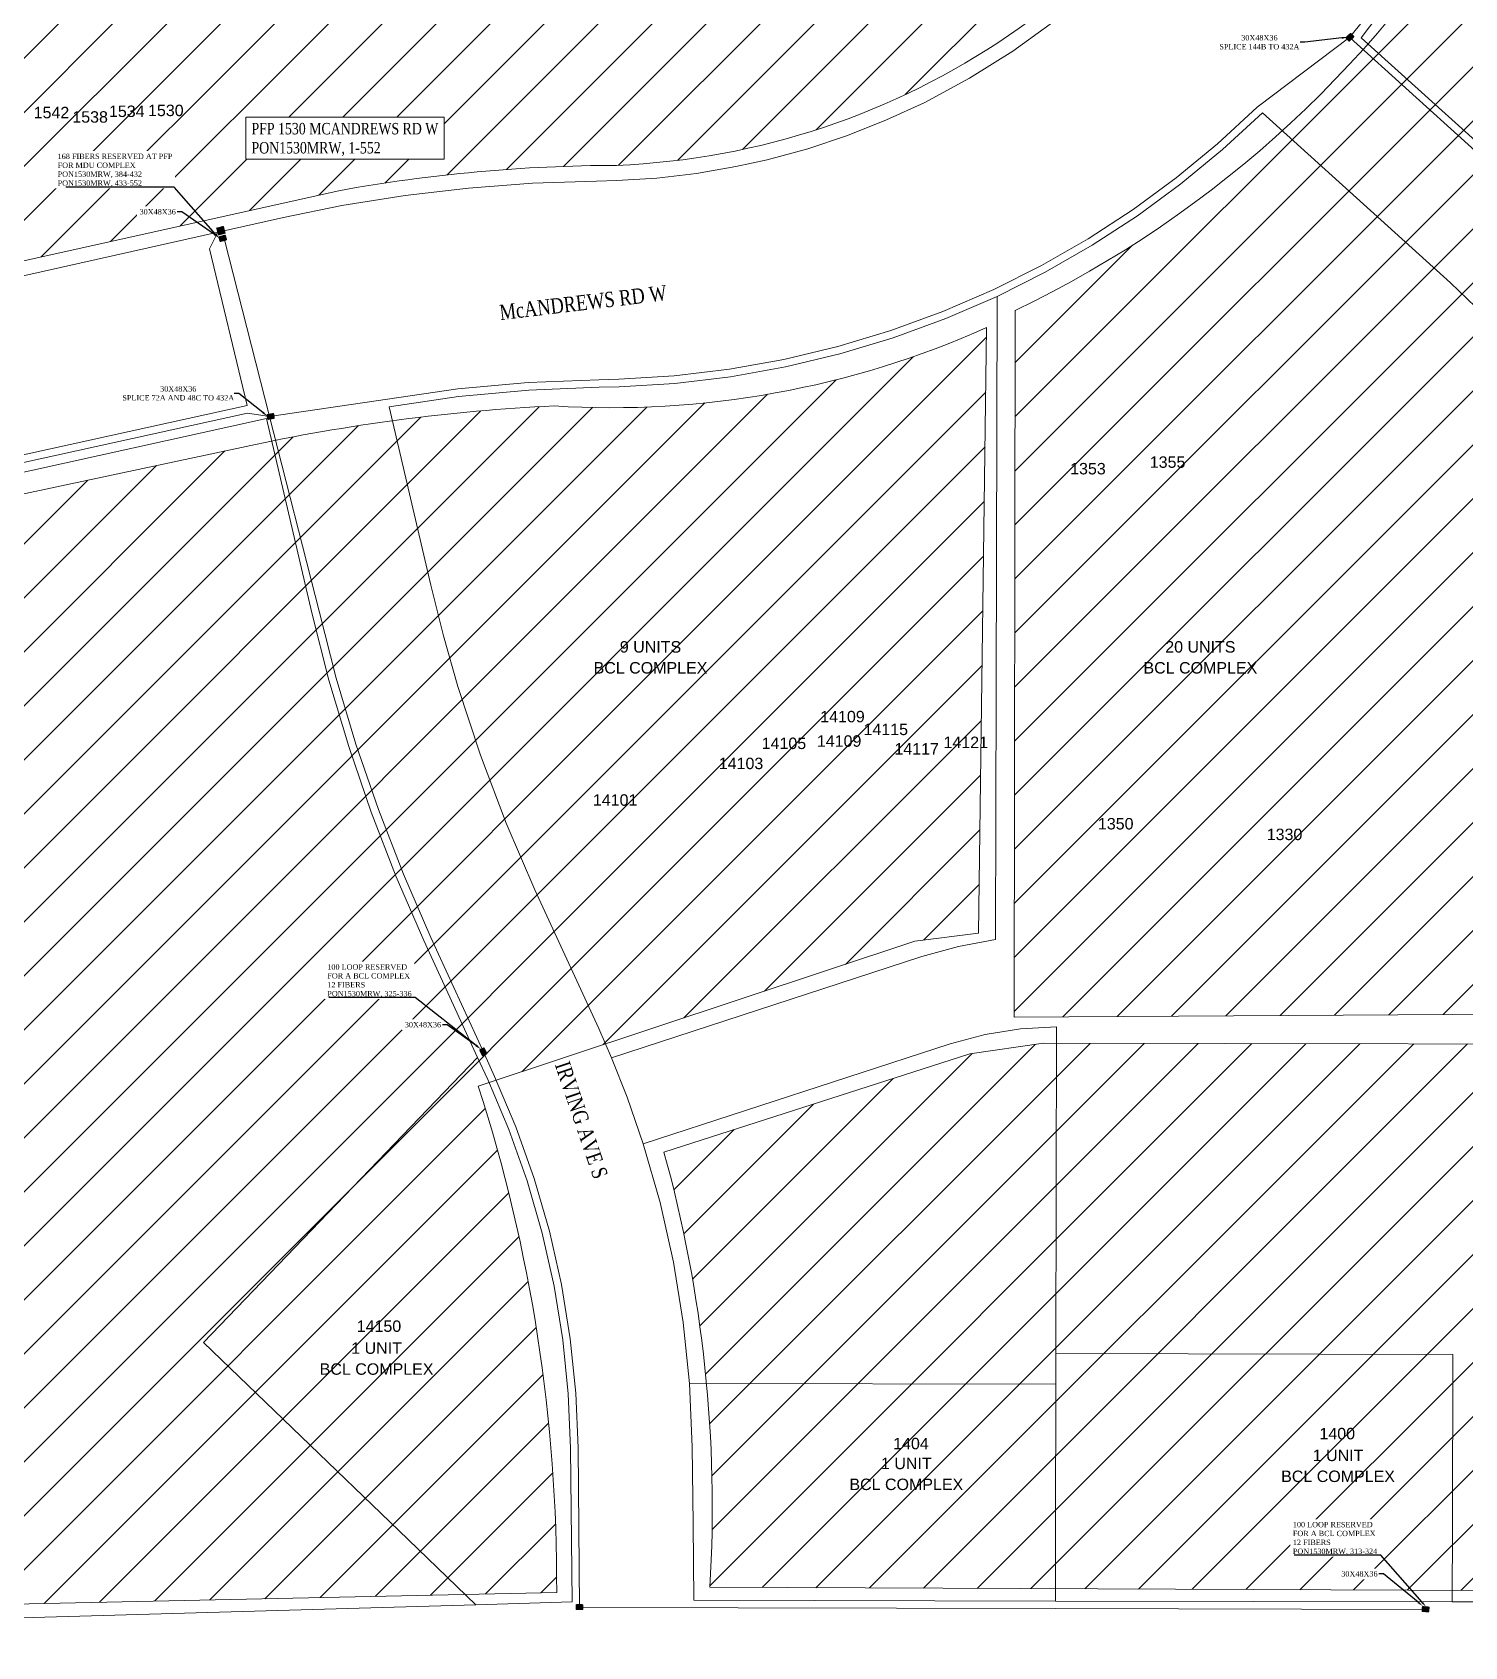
# Model space of a CAD drawing. Header units: feet. Extents: x 865220 to 5618803, y -2240498 to 1935234.
# Drawn here: x 2806639 to 2807577, y 965595 to 966652 of the extents above; entities that cross this region are included whole.
import ezdxf
from ezdxf import colors
from ezdxf.entities.mleader import LeaderData, LeaderLine
from ezdxf.enums import TextEntityAlignment as Align
from ezdxf.lldxf.tags import DXFTag
from ezdxf.math import Vec2, Vec3

# ---------------------------------------------------------------- set-up
doc = ezdxf.new("R2010")
doc.units = ezdxf.units.FT
doc.header["$LTSCALE"] = 0.015
doc.header["$MEASUREMENT"] = 0
doc.set_wipeout_variables(frame=1)
for name, color, linetype in [('144B', 112, '144B'), ('432A', 112, '432A'), ('48C', 112, '48C'), ('72A', 112, '72A'), ('Dakota County Addresses', 7, 'Continuous'), ('Dakota County Parcels', 7, 'Continuous'), ('DETAIL', 7, 'Continuous'), ('F1', 112, 'F1'), ('NOTES', 7, 'Continuous'), ('PROP_TEL', 6, 'Continuous'), ('STREET NAME', 7, 'Continuous'), ('TELEPHONE STRUCT-PROP', 6, 'Continuous')]:
    doc.layers.add(name, color=color, linetype=linetype)
doc.layers.add('RUNNING LINE (UNDERGROUND)', color=10, linetype='Continuous', lineweight=40)
doc.styles.add('Dimensions 100', font='arial.ttf')
doc.styles.add('Line', font='txt.shx', dxfattribs={"height": 3})
doc.styles.add('SIMPLEX', font='times.ttf', dxfattribs={"width": 0.8})
doc.styles.get("Standard").update_dxf_attribs({"font": 'times.ttf'})
doc.styles.add('Utilities', font='arial.ttf', dxfattribs={"height": 2.5})
tags = doc.linetypes.add('144B', pattern='A,80,-5,["144B",Line,S=1.5,R=0,X=0,Y=-1.5],-24', length=109).pattern_tags.tags
tags[6] = DXFTag(74, 10)
tags = doc.linetypes.add('432A', pattern='A,80,-5,["432A",Line,S=1.5,R=0,X=0,Y=-1.5],-24', length=109).pattern_tags.tags
tags[6] = DXFTag(74, 10)
tags = doc.linetypes.add('48C', pattern='A,80,-5,["48C",Line,S=1.5,R=0,X=0,Y=-1.5],-20', length=105).pattern_tags.tags
tags[6] = DXFTag(74, 10)
tags = doc.linetypes.add('72A', pattern='A,80,-5,["72A",Line,S=1.5,R=0,X=0,Y=-1.5],-20', length=105).pattern_tags.tags
tags[6] = DXFTag(74, 10)
tags = doc.linetypes.add('F1', pattern='A,15,-5,["F1",Line,S=1.5,R=0,X=0,Y=-1.5],-12', length=32).pattern_tags.tags
tags[6] = DXFTag(74, 10)
pattern_1 = [(45, (0, 0), (-17.67766952966369, 17.67766952966369), [])]

# ---------------------------------------------------------------- blocks, each defined once
blk = doc.blocks.new('ACMAP_ANN_TEMPLATE_Dakota County Addresses')
at = {"layer": 'Dakota County Addresses', "style": 'Dimensions 100'}
blk.add_attdef('DakotaCountyAddress', text='', height=50, dxfattribs=at).set_placement((0, 0), align=Align.CENTER)
blk = doc.blocks.new('NEW HH')
at = {"ltscale": 40, "true_color": 0xffffff}
h = blk.add_hatch(color=7, dxfattribs=at)
h.dxf.hatch_style = 1
h.paths.add_polyline_path([(-0.06105542969374866, -0.03052771484690631, 0.4142135623730951), (-0.04579157227031772, -0.04579157227033726), (0.04579157227026798, -0.04579157227033726, 0.4142135623730951), (0.06105542969369893, -0.03052771484690631), (0.06105542969369893, 0.03052771484699512, 0.4142135623736632), (0.04579157227023838, 0.04579157227042607), (-0.04579157227034732, 0.04579157227024844, 0.414213562372527), (-0.06105542969374866, 0.03052771484681749)])
at = {"layer": 'RUNNING LINE (UNDERGROUND)', "color": 6, "lineweight": 0, "const_width": 0.005, "flags": 128}
blk.add_lwpolyline([(-0.06105542969374866, 0.03052771484681749), (-0.06105542969374866, -0.03052771484690631, 0.414213562373095), (-0.04579157227031772, -0.04579157227033726), (0.04579157227026798, -0.04579157227033726, 0.414213562373095), (0.06105542969369893, -0.03052771484690631), (0.06105542969369893, 0.03052771484699512, 0.414213562373095), (0.04579157227026798, 0.04579157227042607), (-0.04579157227031772, 0.04579157227024844, 0.414213562373095)], format="xyb", close=True, dxfattribs=at)
at = {"layer": 'TELEPHONE STRUCT-PROP', "color": 18, "true_color": 0x000000, "style": 'Utilities'}
blk.add_text('HH', height=0.05, dxfattribs=at).set_placement((-2.486899575160351e-14, -4.440892098500626e-14), align=Align.MIDDLE_CENTER)
blk = doc.blocks.new('PFP')
at = {"color": 6}
blk.add_wipeout([(-0.1208836844181604, 0.12088368441834241), (0.12088368441819493, 0.12088368441834241), (0.12088368441819493, -0.12088368441823279), (-0.1208836844181604, -0.12088368441823279)], dxfattribs=at)
at = {"ltscale": 40, "true_color": 0xffffff}
h = blk.add_hatch(color=7, dxfattribs=at)
h.dxf.hatch_style = 1
h.paths.add_polyline_path([(-0.1208836844181604, -0.1208836844184527), (0.120883684418196, -0.1208836844182328), (0.120883684418196, 0.1208836844183425), (-0.1208836844181604, 0.1208836844183425)])
at = {"layer": 'RUNNING LINE (UNDERGROUND)', "color": 6, "lineweight": 0, "const_width": 0.01813253940683436, "flags": 128}
blk.add_lwpolyline([(-0.1208836844181604, 0.1208836844183425), (0.120883684418196, 0.1208836844183425), (0.120883684418196, -0.1208836844182328), (-0.1208836844181604, -0.1208836844184527)], close=True, dxfattribs=at)
at = {"layer": 'RUNNING LINE (UNDERGROUND)', "color": 18, "lineweight": 0, "true_color": 0x000000, "const_width": 0.01813253940683436, "flags": 128}
for points in [[(-0.0839099248824175, -0.08390992488267617), (0.08390992486965843, 0.0839099248405546)], [(-0.08390992488241755, 0.08390992488259964), (0.08390992488245308, -0.08390992488252358)]]:
    blk.add_lwpolyline(points, dxfattribs=at)

msp = doc.modelspace()

# ---------------------------------------------------------------- linework, layer by layer
at = {"layer": '144B', "lineweight": 5, "ltscale": 100, "flags": 128}
msp.add_lwpolyline([(2807501.884515483, 966648.8668803376), (2807617.879438271, 966544.013369816), (2807648.107846623, 966515.201605983), (2807676.727114096, 966484.8810864897), (2807703.704849101, 966453.0911797913), (2807729.005500201, 966419.8684198502), (2807747.457713318, 966394.252656367), (2807758.235130166, 966379.2916492673), (2807781.22067898, 966349.4417111593), (2807806.103603539, 966321.049218244), (2807832.735828309, 966294.2907022528), (2807861.010287034, 966269.2737371145), (2807890.813311377, 966246.0988954011), (2807922.025087928, 966224.8593440398), (2807954.520139819, 966205.6404697392), (2807988.167831222, 966188.5195357522), (2808022.760620201, 966173.5965487615), (2808361.762563016, 966040.0307684519), (2808370.743186847, 966068.2662312468), (2808380.155124402, 966105.2601585903), (2808387.605721335, 966143.7491972316), (2808392.806872936, 966182.6056131016), (2808395.741106183, 966221.6986218125), (2808396.39981582, 966260.9743699176), (2808395.96577829, 966304.0624989265), (2808391.951109337, 966701.2229769756), (2808391.546821477, 966741.2166984578), (2808390.420482037, 966862.0070549388), (2808389.521490903, 966951.046581732), (2808564.011993614, 966950.6389759979), (2808568.43872213, 966950.6285800425), (2808594.673854604, 966950.5672939657), (2808610.798346933, 966950.2252954065), (2808653.951966798, 966948.4953337482), (2808865.413651281, 966940.017524911), (2808878.296624111, 966939.5010461829), (2808910.78729282, 966937.2849629181), (2808943.033386562, 966933.2615291673), (2808975.072457341, 966927.4260592844), (2809079.306204911, 966905.4062844557), (2809114.35498327, 966899.2496427683), (2809149.828780454, 966895.5016384842), (2809185.39029718, 966894.1979092197), (2809571.620387902, 966893.2953387746), (2809590.447071592, 966800.7182199445), (2809594.529470432, 966772.9295901221), (2809597.084784094, 966744.9591719594), (2809598.105351788, 966716.8908205007), (2809598.226045182, 966703.3842078943), (2809600.948824244, 966399.4879927423), (2809601.038401545, 966389.4887664963), (2809601.128167953, 966379.4908417698), (2809602.758688061, 966197.4853958834), (2809603.927647007, 966067.0164078895), (2809603.992667778, 966059.6829585296), (2809604.116716386, 966045.2096707199), (2809604.172878996, 966038.9330206674), (2809607.292766341, 965690.2663877618), (2809607.471915078, 965670.2686377552), (2809607.471920925, 965670.2679378551), (2809607.752946715, 965640.3028461616), (2809228.977427699, 965641.7425662302), (2809168.557127404, 965641.9802646408), (2809128.561669553, 965642.1376267943), (2809061.363705704, 965642.4019847357), (2808952.827845416, 965641.6561663165), (2808776.570722228, 965642.030813412)], dxfattribs=at)
at = {"layer": '432A', "lineweight": 5, "ltscale": 85, "flags": 128}
msp.add_lwpolyline([(2806764.531065035, 966517.3320212838), (2806794.270529317, 966400.8186694114), (2806917.557337929, 966418.8957557683), (2806963.696840707, 966423.1639000658), (2807009.907231652, 966424.9622312969), (2807023.096170752, 966425.252279602), (2807059.367585855, 966427.499746932), (2807095.404692197, 966431.8304827273), (2807131.131969872, 966438.2328211787), (2807166.430433644, 966446.6854401159), (2807201.182526371, 966457.1601891321), (2807235.272510527, 966469.6221834053), (2807268.58731676, 966484.0301200978), (2807299.935452871, 966499.784838057), (2807330.3608956, 966517.2639594573), (2807359.765160704, 966536.4111903794), (2807388.056889842, 966557.1670408674), (2807415.148181299, 966579.4670230045), (2807441.057390666, 966603.3363065607), (2807501.801663913, 966649.277416561), (2807527.634106731, 966681.7029344292), (2807548.178223363, 966712.6142707603), (2807566.90477188, 966744.6593614821), (2807583.784444314, 966777.7963864404), (2807627.454865105, 966869.9501216819), (2807687.796046433, 966997.3943241062)], dxfattribs=at)
at = {"layer": '48C', "lineweight": 5, "ltscale": 100, "flags": 128}
msp.add_lwpolyline([(2806794.270529317, 966400.8186694114), (2806826.775536675, 966273.4704655565), (2806837.973751472, 966229.5746068838), (2806850.905634329, 966186.2086744738), (2806865.562503666, 966143.3949636312), (2806881.920879925, 966101.2020596075), (2806899.973962258, 966059.6528938673), (2806935.091923623, 965983.1694958183), (2806941.727409824, 965968.7181372828), (2806955.695487623, 965935.7273659522), (2806967.689567973, 965901.8893590182), (2806977.637479026, 965867.3943198408), (2806985.503573717, 965832.3658571324), (2806991.259664917, 965796.9294910235), (2806994.885126439, 965761.2122033128), (2806996.363877444, 965725.4167679648), (2806997.379974518, 965620.824218352), (2807308.879727424, 965620.1610211665), (2807550.835064436, 965619.6073734646)], dxfattribs=at)
at = {"layer": '72A', "lineweight": 5, "ltscale": 100, "flags": 128}
msp.add_lwpolyline([(2804315.247678742, 965542.3138235067), (2804311.925651299, 965400.4474498511), (2805581.373352758, 965432.8855211855), (2805661.708453841, 965431.28908278), (2805665.013646065, 965665.7901240608), (2805653.22109624, 966136.1624267166), (2805782.71852982, 966138.5349886721), (2805822.144355092, 966146.3009250507), (2805865.605785501, 966155.6658765841), (2805908.750752714, 966166.57698441), (2805951.481666836, 966179.0111894804), (2805993.713126024, 966192.9424099379), (2806004.132102261, 966196.637093328), (2806160.504649166, 966252.8637655018), (2806209.071995082, 966269.4751756582), (2806258.09699897, 966284.5506535077), (2806307.568786717, 966298.0881300209), (2806357.47706693, 966310.0835257437), (2806779.8288973, 966402.9640356665), (2806794.270529317, 966400.8186694114)], dxfattribs=at)
at = {"layer": 'Dakota County Parcels', "lineweight": 5}
for p, q in [((2807444.445194679, 966599.6589727488), (2807567.651028967, 966488.3276680347)), ((2807021.77209927, 966555.3287702363), (2807008.346457631, 966554.9955628712)), ((2806763.438667083, 966522.2112288747), (2806803.404370899, 966531.1590749633)), ((2806803.404370899, 966531.1590749633), (2806841.662894151, 966538.935134494)), ((2807270.158766769, 966223.3369188432), (2807270.704062849, 966479.4980043892)), ((2806872.568414035, 966407.2457347859), (2806899.817507875, 966290.4602913235)), ((2806392.883020726, 966311.064949603), (2806792.211947822, 966399.6007472624)), ((2807269.806950067, 966058.3549460147), (2807270.158766769, 966223.3369188432)), ((2806968.103012981, 966090.9917922851), (2807009.846977188, 966000.0780473661)), ((2807028.257499006, 965984.1491058965), (2807221.498746617, 966047.1710274939)), ((2807018.294179122, 965980.9004533712), (2807009.846977188, 966000.0780473661)), ((2807309.235566968, 965787.1432322313), (2807309.69151224, 966001.1195118253)), ((2807018.294179122, 965980.9004533712), (2807028.257499006, 965984.1491058965)), ((2807038.940511107, 965924.5297372949), (2807240.10019378, 965990.1341642414)), ((2806750.969088679, 965794.5253735383), (2806930.548019817, 965981.0831261959)), ((2807028.587835039, 965955.0372800429), (2807018.294179122, 965980.9004533712)), ((2807038.940511107, 965924.5297372949), (2807028.587835039, 965955.0372800429)), ((2807309.192941329, 965767.1453279045), (2807309.235566968, 965787.1432322313)), ((2807309.235566968, 965787.1432322313), (2807569.207020402, 965786.5894819398)), ((2807071.10639288, 965726.1901266102), (2807069.360698761, 965767.6545226809)), ((2807069.360698761, 965767.6545226809), (2807309.192941329, 965767.1453279045)), ((2806333.394651943, 965605.3364664775), (2806929.420795768, 965622.7493189697)), ((2806929.420795768, 965622.7493189697), (2806992.50710667, 965624.5923552599)), ((2807568.862117616, 965624.6073621262), (2808108.802917642, 965623.4565969307))]:
    msp.add_line(p, q, dxfattribs=at)
for points in [[(2808269.664899177, 967425.7603630882), (2808071.731037247, 967375.2986279291), (2808039.413390846, 967365.882136469), (2808007.805601623, 967354.3042162557), (2807977.052044701, 967340.6177518528), (2807947.293193323, 967324.8852590446), (2807918.664977206, 967307.1785992731), (2807891.298161643, 967287.5786513847), (2807865.317750233, 967266.1749422338), (2807840.842413862, 967243.0652376984), (2807817.983948682, 967218.3550961886), (2807796.846765447, 967192.1573863823), (2807777.527412591, 967164.5917717789), (2807760.114135223, 967135.7841640611), (2807744.686472065, 967105.8661479328), (2807631.973926342, 966867.8104755592), (2807588.272167362, 966775.5906094995), (2807571.294528113, 966742.2612627533), (2807552.4223159, 966709.9669105981), (2807531.718397693, 966678.8151316952), (2807509.251742208, 966648.9096985136)], [(2807223.415568571, 966606.5543908973), (2807252.772282584, 966622.3199680459), (2807281.00917134, 966640.0131362316), (2807307.99985671, 966659.5547072415), (2807333.62353812, 966680.8572200809), (2807357.765533209, 966703.8253324192), (2807380.317791103, 966728.3562472884), (2807401.179376018, 966754.3401732009), (2807420.256918996, 966781.6608154785), (2807437.465035824, 966810.1958968316), (2807452.726709143, 966839.817704526)], [(2808255.911028033, 966087.1100555707), (2808024.667796105, 966178.219216944), (2807990.293974648, 966193.0477435116), (2807956.928975577, 966210.0248353344), (2807924.706932073, 966229.0822415475), (2807893.757382424, 966250.1433480282), (2807864.204749298, 966273.1234854471), (2807836.16783949, 966297.9302696225), (2807809.759366347, 966324.4639729459), (2807785.085496604, 966352.6179252763), (2807762.2454236, 966382.2789427724), (2807751.514678757, 966397.1751606737), (2807733.023637312, 966422.8448264871), (2807707.602633595, 966456.2256237094), (2807680.453890755, 966488.217041881), (2807651.653210017, 966518.7297586214), (2807621.281004929, 966547.6785802033), (2807509.251742208, 966648.9096985136)], [(2807120.15316948, 966569.0138930988), (2807146.708056032, 966576.2424792286), (2807172.823005071, 966584.9271724273), (2807198.418239177, 966595.0414421943), (2807223.415568571, 966606.5543908973)], [(2807444.445194679, 966599.6589727488), (2807418.433457728, 966575.6952339758), (2807391.126903829, 966553.2180602637), (2807362.610373792, 966532.2972875882), (2807332.972467781, 966512.9979162749), (2807302.305270055, 966495.3799089764), (2807270.704062849, 966479.4980043892), (2807237.124768896, 966464.9756824498), (2807202.76366521, 966452.4145772469), (2807167.735187169, 966441.8565219727), (2807132.155992763, 966433.3366788898), (2807096.144574072, 966426.8834222865), (2807059.820862631, 966422.51824391), (2807023.305830054, 966420.255681434), (2807010.059425527, 966419.9643693615), (2806964.024570484, 966418.1728693147), (2806918.150727517, 966413.9292999331), (2806872.568414035, 966407.2457347859)], [(2807120.15316948, 966569.0138930988), (2807099.718950296, 966564.5070253958), (2807073.909603259, 966560.082106774), (2807047.903354337, 966557.0198664789), (2807021.77209927, 966555.3287702363)], [(2806841.662894151, 966538.935134494), (2806883.041133466, 966545.5956145127), (2806924.664309658, 966550.4978476998), (2806966.457745328, 966553.6330388051), (2807008.346457631, 966554.9955628712)], [(2805787.689202299, 966260.8837757383), (2805827.071497195, 966268.6411376831), (2805870.402865793, 966277.978063849), (2805913.375885966, 966288.8456872825), (2805955.936503189, 966301.2303379115), (2805998.031181691, 966315.1164374587), (2806008.3876298, 966318.7889476877), (2806164.786575561, 966375.0251120639), (2806213.464738635, 966391.674424832), (2806262.638992709, 966406.7957979937), (2806312.261390815, 966420.3744875763), (2806362.283549002, 966432.3972537343), (2806763.438667083, 966522.2112288747)], [(2807668.11857805, 966376.0906508167), (2807645.262699372, 966406.1031541501), (2807620.853351227, 966434.8664169323), (2807594.958692357, 966462.3001228098), (2807567.651028967, 966488.3276680347)], [(2806792.211947822, 966399.6007472624), (2806821.917999297, 966272.2843070042), (2806833.153657774, 966228.2416729305), (2806846.142740499, 966184.68392579), (2806860.864439607, 966141.6808427845), (2806877.295171685, 966099.3013125297), (2806895.40861554, 966057.6132247571), (2806930.548019817, 965981.0831261959), (2806937.152278228, 965966.6997783494), (2806951.032800531, 965933.915801638), (2806962.926840949, 965900.3600299258), (2806972.791778709, 965866.1527061288), (2806980.592264069, 965831.4164079663), (2806986.300345005, 965796.2756086339), (2806989.895567365, 965760.856230804), (2806991.365048148, 965725.2851953965), (2806992.50710667, 965624.5923552599)], [(2806899.817507875, 966290.4602913235), (2806908.188185715, 966257.1342490066), (2806917.61233497, 966224.0906605136)], [(2806917.61233497, 966224.0906605136), (2806917.613131378, 966224.0880923506), (2806932.44252082, 966178.9808436681), (2806949.283822119, 966134.5855149862), (2806968.103012981, 966090.9917922851)], [(2807269.806950067, 966058.3549460147), (2807245.407620789, 966053.8222310555), (2807221.498746617, 966047.1710274939)], [(2807309.69151224, 966001.1195118253), (2807286.149989305, 965999.9207478364), (2807262.866274532, 965996.2452936929), (2807240.10019378, 965990.1341642414)], [(2807069.360698761, 965767.6545226809), (2807065.263270792, 965807.481737924), (2807058.810917023, 965846.9958258283), (2807050.026354443, 965886.057667752), (2807038.940511107, 965924.5297372949)], [(2806929.420795768, 965622.7493189697), (2806878.991690855, 965671.291930591), (2806750.969088679, 965794.5253735383)], [(2807568.862117616, 965624.6073621262), (2807568.96857076, 965674.6007209283), (2807569.207020402, 965786.5894819398)], [(2807308.890372627, 965625.1610098344), (2807308.996920288, 965675.1547444363), (2807309.192941329, 965767.1453279045)], [(2807072.244349592, 965625.664840014), (2807071.678353052, 965675.6604774122), (2807071.10639288, 965726.1901266102)], [(2807072.244349592, 965625.664840014), (2807308.890372627, 965625.1610098344), (2807568.862117616, 965624.6073621262)]]:
    msp.add_lwpolyline(points, dxfattribs=at)
at = {"layer": 'F1', "lineweight": 5, "ltscale": 100, "flags": 128}
msp.add_lwpolyline([(2805780.884938698, 966124.8930495235), (2805801.443365708, 966147.3194052641), (2805821.134513156, 966151.1980862365), (2805864.465881754, 966160.5350124025), (2805907.438901927, 966171.4026358359), (2805949.99951915, 966183.7872864649), (2805992.094197652, 966197.6733860121), (2806002.450645761, 966201.3458962413), (2806158.849591522, 966257.5820606173), (2806207.527754596, 966274.2313733854), (2806256.70200867, 966289.3527465472), (2806306.324406777, 966302.9314361297), (2806356.355776277, 966314.9564162162), (2806779.653558348, 966408.0449528839), (2806755.017018132, 966510.6123391706), (2806760.033054785, 966520.6416902329)], dxfattribs=at)
at = {"layer": 'NOTES', "color": 5, "lineweight": 5, "ltscale": 100, "flags": 128}
for points in [[(2807282.676570647, 966470.3349192615), (2807281.857617511, 966007.5516082437), (2807784.522431745, 966010.6064505714), (2808138.746602254, 965858.0188074594, -0.06570263016838938), (2808209.004160752, 966003.4793729174, 0.1081688468699377), (2808268.933211608, 966233.3968739116), (2808258.211390948, 967401.1243362448), (2808054.938602067, 967355.2564246745, 0.1823761747224188), (2807770.363163054, 967124.60118059), (2807599.002607224, 966763.7089793703, -0.1513644737248015)], [(2805799.881100421, 966123.7528033319), (2805804.288361377, 965664.4371511729, 0.4222145671004706), (2805874.190321802, 965606.9597734234), (2806982.330895918, 965630.7619755894, 0.07932561706091219), (2806931.006240838, 965962.3548564527), (2807216.982520742, 966057.2254218946), (2807258.571331635, 966062.5307801485), (2807263.894527018, 966459.0477163095, -0.1210558038334365), (2806980.64988685, 966407.7652498551, 0.04139794995595332), (2806778.9018594, 966381.2357952532), (2806388.352807035, 966298.0892192859, 0.02452485478444758), (2806039.721224389, 966185.789806247, -0.04166888362515625)], [(2807082.625715814, 965634.1976744586), (2808099.285991944, 965629.8111659025, -0.08201699663513667), (2808136.041901766, 965843.4343989261), (2807779.069927972, 965989.622054145), (2807301.054525557, 965990.410400552), (2807252.967968073, 965983.4351328479), (2807052.599230116, 965919.1635940017, -0.08294893261400939)]]:
    msp.add_lwpolyline(points, format="xyb", close=True, dxfattribs=at)

# ---------------------------------------------------------------- block references
at = {"lineweight": 5}
for p, xscale, yscale, zscale, rotation in [((2807501.790993471, 966649.2195564946), 40.00000000000001, 40.00000000000001, 40.00000000000001, 224.4210727938074), ((2806795.023444984, 966400.8918548567), 40.00000000000001, 40.00000000000001, 40.00000000000001, 190.2930730448468), ((2806934.252069071, 965984.7994690049), 40, 40, 40, 295.4068481818824), ((2806997.253295152, 965621.2037149307), 40, 40, 40, 359.0649982739004), ((2807551.345365621, 965619.7855618151), 40, 40, 40, 355.422319448551)]:
    msp.add_blockref('NEW HH', p, dxfattribs=dict(at, xscale=xscale, yscale=yscale, zscale=zscale, rotation=rotation))
at = {"layer": 'Dakota County Addresses', "lineweight": 5, "xscale": 0.15, "yscale": 0.15, "zscale": 0.15}
for p, values in [((2806726.380911648, 966597.5761890609), {'DakotaCountyAddress': '1530'}), ((2806651.499488795, 966596.1685028907), {'DakotaCountyAddress': '1542'}), ((2806676.808557041, 966593.2864955191), {'DakotaCountyAddress': '1538'}), ((2806700.798689759, 966596.9877119672), {'DakotaCountyAddress': '1534'}), ((2807382.391840676, 966367.2491843675), {'DakotaCountyAddress': '1355'}), ((2807330.242431074, 966362.9408672389), {'DakotaCountyAddress': '1353'}), ((2807043.782253156, 966246.251697281), {'DakotaCountyAddress': '9 UNITS'}), ((2807403.869907387, 966246.251697281), {'DakotaCountyAddress': '20 UNITS'}), ((2807043.782253156, 966232.5334151644), {'DakotaCountyAddress': 'BCL COMPLEX'}), ((2807403.869907387, 966232.5334151644), {'DakotaCountyAddress': 'BCL COMPLEX'}), ((2807169.501730868, 966200.5830159683), {'DakotaCountyAddress': '14109'}), ((2807197.851481428, 966192.2278842602), {'DakotaCountyAddress': '14115'}), ((2807131.162587711, 966183.0803867702), {'DakotaCountyAddress': '14105'}), ((2807167.302580905, 966184.5910835986), {'DakotaCountyAddress': '14109'}), ((2807218.077502391, 966179.4593751759), {'DakotaCountyAddress': '14117'}), ((2807250.230903146, 966183.7135156926), {'DakotaCountyAddress': '14121'}), ((2807103.071400866, 966169.9204044279), {'DakotaCountyAddress': '14103'}), ((2807020.617069253, 966145.9632192899), {'DakotaCountyAddress': '14101'}), ((2807348.438341436, 966130.4324720625), {'DakotaCountyAddress': '1350'}), ((2807458.984852743, 966123.4499508601), {'DakotaCountyAddress': '1330'}), ((2806865.962941452, 965801.4129503679), {'DakotaCountyAddress': '14150'}), ((2806864.404920897, 965787.0343490845), {'DakotaCountyAddress': '1 UNIT'}), ((2806864.404920897, 965773.3160669679), {'DakotaCountyAddress': 'BCL COMPLEX'}), ((2807493.501498249, 965731.0331919279), {'DakotaCountyAddress': '1400'}), ((2807214.345875125, 965724.5114395742), {'DakotaCountyAddress': '1404'}), ((2807211.306287408, 965711.5274516491), {'DakotaCountyAddress': '1 UNIT'}), ((2807494.040033199, 965716.7984435183), {'DakotaCountyAddress': '1 UNIT'}), ((2807494.040033199, 965703.0801614018), {'DakotaCountyAddress': 'BCL COMPLEX'}), ((2807211.306287408, 965697.8091695325), {'DakotaCountyAddress': 'BCL COMPLEX'})]:
    msp.add_blockref('ACMAP_ANN_TEMPLATE_Dakota County Addresses', p, dxfattribs=at).add_auto_attribs(values)

# ---------------------------------------------------------------- texts
at = {"layer": 'STREET NAME', "lineweight": 5, "ltscale": 40, "width": 0.8}
for s, rotation, p in [('McANDREWS RD W ', 6.841423544254758, (2806945.544921368, 966463.9355286404)), ('IRVING AVE S ', 288.7231893453165, (2806981.057735241, 965976.3651760193))]:
    msp.add_text(s, height=10, rotation=rotation, dxfattribs=at).set_placement(p)

# ---------------------------------------------------------------- next in the draw order: block references
at = {"layer": 'PROP_TEL', "lineweight": 5, "xscale": 20, "yscale": 20, "zscale": 20, "rotation": 14.68361702511245}
msp.add_blockref('PFP', (2806762.453672121, 966522.5576037884), dxfattribs=at)

# ---------------------------------------------------------------- next in the draw order: hatches: boundary and pattern name
at = {"layer": 'NOTES', "lineweight": 5, "ltscale": 100}
h = msp.add_hatch(dxfattribs=at)
h.set_pattern_fill('ANSI31', color=5, scale=200)
h.set_pattern_definition(pattern_1)
edge = h.paths.add_edge_path()
edge.add_line((2808585.749542497, 966658.3555373785), (2808679.449634509, 966570.9662728074))
edge.add_line((2808679.449634509, 966570.9662728074), (2808784.857523654, 966570.9662728074))
edge.add_line((2808784.857523654, 966570.9662728074), (2808920.712150764, 966667.7198142961))
edge.add_line((2808920.712150764, 966667.7198142961), (2808911.342680349, 966688.0064176193))
edge.add_line((2808911.342680349, 966688.0064176193), (2809026.12003991, 966839.3795811313))
edge.add_line((2809026.12003991, 966839.3795811313), (2809145.105309992, 966908.2000918139))
edge.add_line((2809145.105309992, 966908.2000918139), (2809580.793766121, 966912.1018738628))
edge.add_line((2809580.793766121, 966912.1018738628), (2809575.357425896, 967518.2310643683))
edge.add_line((2809575.357425896, 967518.2310643683), (2809295.049163748, 967522.1328464171))
edge.add_line((2809295.049163748, 967522.1328464171), (2809042.07346251, 967556.4632017848))
edge.add_arc((2808991.39515108, 966235.6022829843), 1321.832764786771, 87.80277410390646, 104.0006846224638)
edge.add_line((2808671.599537674, 967518.1671443891), (2808403.004460508, 967446.3823446825))
edge.add_line((2808403.004460508, 967446.3823446825), (2808407.648786845, 966964.5881665882))
edge.add_line((2808407.648786845, 966964.5881665882), (2808623.944008156, 966965.1288230771))
edge.add_line((2808623.944008156, 966965.1288230771), (2808630.975151855, 966738.8520975511))
edge.add_line((2808630.975151855, 966738.8520975511), (2808608.330020079, 966689.694970397))
edge.add_line((2808608.330020079, 966689.694970397), (2808585.749542497, 966658.3555373785))
edge = h.paths.add_edge_path()
edge.add_line((2808567.775676305, 966371.8901616626), (2808568.955615363, 966038.5820946975))
edge.add_line((2808568.955615363, 966038.5820946975), (2808782.276743706, 966038.5820946975))
edge.add_line((2808782.276743706, 966038.5820946975), (2809009.740977193, 965920.8068701273))
edge.add_arc((2809084.840135579, 966597.9447174174), 681.2896211032133, 263.671374712567, 306.6769033224881)
edge.add_arc((2809559.504230457, 965978.9412968063), 99.28548902990816, 82.81943416599438, 133.0126060106107, ccw=False)
edge.add_line((2809571.914590016, 966077.4481052386), (2809729.525353723, 966057.2893418737))
edge.add_line((2809729.525353723, 966057.2893418737), (2809731.804414094, 965834.8025384338))
edge.add_line((2809731.804414094, 965834.8025384338), (2810136.340323963, 965829.5717534886))
edge.add_line((2810136.340323963, 965829.5717534886), (2810457.062845796, 965805.2022615096))
edge.add_line((2810457.062845796, 965805.2022615096), (2810531.700726, 965807.4154907812))
edge.add_line((2810531.700726, 965807.4154907812), (2810491.814475574, 966235.3890465891))
edge.add_arc((2809026.521784512, 965994.5065961578), 1484.960277383247, 9.33547129354103, 22.10315480643904)
edge.add_line((2810402.349233331, 966553.2604386348), (2810199.739149948, 967067.352849432))
edge.add_line((2810199.739149948, 967067.352849432), (2810185.698413947, 967061.4455780431))
edge.add_line((2810185.698413947, 967061.4455780431), (2809983.864180904, 967561.7818767007))
edge.add_arc((2809631.238872982, 969102.5163701988), 1580.571854501548, 273.00626735926556, 282.8911662963899, ccw=False)
edge.add_line((2809714.132267478, 967524.1196924301), (2809719.789509535, 966815.3989356908))
edge.add_line((2809719.789509535, 966815.3989356908), (2809038.24808931, 966820.5977606464))
edge.add_line((2809038.24808931, 966820.5977606464), (2808936.773330356, 966687.9078743185))
edge.add_line((2808936.773330356, 966687.9078743185), (2808953.136229525, 966664.121652147))
edge.add_line((2808953.136229525, 966664.121652147), (2808567.775676305, 966371.8901616626))
h.paths.add_polyline_path([(2808410.39120228, 966316.1253066829), (2808546.876207792, 966314.5379605389), (2808549.257637305, 966391.460328555), (2808764.308265363, 966550.0591130217), (2808657.181652203, 966550.8527860942), (2808553.228482444, 966658.6991072653), (2808586.616986279, 966697.8687377067), (2808609.628491827, 966739.1051141347), (2808608.836477939, 966874.7086861704), (2808407.277025224, 966873.9150130979)])
edge = h.paths.add_edge_path()
edge.add_line((2809727.52107368, 965824.0719719657), (2810138.646323583, 965815.6292080774))
edge.add_line((2810138.646323583, 965815.6292080774), (2810540.617617053, 965793.1187221531))
edge.add_arc((2809798.096801124, 965733.8114560348), 744.8855710117555, -11.257252958365825, 4.566683305065283, ccw=False)
edge.add_line((2810528.651203139, 965588.3990095325), (2810520.203055001, 965532.120131389))
edge.add_arc((2809474.874432791, 961792.4959499899), 3882.975784951169, 74.38284900860543, 81.42009118477519)
edge.add_line((2810054.170230048, 965632.0164051766), (2809934.489927371, 965637.6440266578))
edge.add_line((2809934.489927371, 965637.6440266578), (2809816.221241283, 965639.7560492961))
edge.add_arc((2809802.020648105, 965705.7405417949), 67.4952598108616, 178.0873182680331, 282.1454387234701, ccw=False)
edge.add_line((2809734.562993078, 965707.9932901703), (2809727.52107368, 965824.0719719657))
edge = h.paths.add_edge_path()
edge.add_line((2809233.929398135, 965909.1468006314), (2809238.201962851, 965652.7637650149))
edge.add_line((2809238.201962851, 965652.7637650149), (2809596.75257657, 965650.2016391915))
edge.add_line((2809596.75257657, 965650.2016391915), (2809591.65028302, 966058.7381947299))
edge.add_line((2809591.65028302, 966058.7381947299), (2809561.311302046, 966060.4453908347))
edge.add_arc((2809560.75206829, 966002.9351852702), 57.51292451675935, 89.44286890032801, 134.1272249415047)
edge.add_arc((2809109.134502949, 966546.0845311029), 649.0481017325648, 281.0855059238174, 309.3546993538018, ccw=False)
edge = h.paths.add_edge_path()
edge.add_line((2808365.246410666, 966005.5434555712), (2808715.020217423, 966005.484862257))
edge.add_arc((2808711.740217836, 965766.0649598278), 239.4423690087203, 68.11422578491818, 89.2151096236596, ccw=False)
edge.add_line((2808800.99413314, 965988.2504379295), (2808929.672144613, 965920.2289269844))
edge.add_arc((2809101.980455216, 966504.6466409494), 609.2899295895605, 253.5725015643616, 281.1286932091126)
edge.add_line((2809219.581554709, 965906.8137213995), (2809219.269059433, 965655.5549374295))
edge.add_line((2809219.269059433, 965655.5549374295), (2808239.391632372, 965656.0316739392))
edge.add_arc((2808797.101281091, 965620.7690085917), 558.8233243532593, 151.3513435713768, 176.3821389866339, ccw=False)
edge.add_arc((2807720.283415867, 966255.6352696265), 691.7536990270547, 327.9636688033466, 338.8056251838435)
edge = h.paths.add_edge_path()
edge.add_line((2807282.676570647, 966470.3349192615), (2807281.857617511, 966007.5516082437))
edge.add_line((2807281.857617511, 966007.5516082437), (2807784.522431745, 966010.6064505714))
edge.add_line((2807784.522431745, 966010.6064505714), (2808138.746602254, 965858.0188074594))
edge.add_arc((2808724.966851274, 965664.5715110418), 617.3135644478199, 146.7012627024384, 161.7375847559311, ccw=False)
edge.add_arc((2807713.800493167, 966255.3256209347), 555.565662213103, 333.0434293461774, 357.7378891236801)
edge.add_line((2808268.933211608, 966233.3968739116), (2808258.211390948, 967401.1243362448))
edge.add_line((2808258.211390948, 967401.1243362448), (2808054.938602067, 967355.2564246745))
edge.add_arc((2808218.314991936, 966862.8097023863), 518.8406490040466, 108.3540171722634, 149.6971811913766)
edge.add_line((2807770.363163054, 967124.60118059), (2807599.002607224, 966763.7089793703))
edge.add_arc((2806967.39212114, 967127.5093487804), 728.8912915616012, 295.629718555754, 330.0585527066319, ccw=False)
edge = h.paths.add_edge_path()
edge.add_line((2807082.625715814, 965634.1976744586), (2808099.285991944, 965629.8111659025))
edge.add_arc((2808764.439138536, 965625.3389567552), 665.1681810463228, 160.8598404453119, 179.6147731549666, ccw=False)
edge.add_line((2808136.041901766, 965843.4343989261), (2807779.069927972, 965989.622054145))
edge.add_line((2807779.069927972, 965989.622054145), (2807301.054525557, 965990.410400552))
edge.add_line((2807301.054525557, 965990.410400552), (2807252.967968073, 965983.4351328479))
edge.add_line((2807252.967968073, 965983.4351328479), (2807052.599230116, 965919.1635940017))
edge.add_arc((2806214.662364474, 965686.8063984793), 869.5562414890323, -3.4685505161942842, 15.49852288563028, ccw=False)
edge = h.paths.add_edge_path()
edge.add_line((2805799.881100421, 966123.7528033319), (2805804.288361377, 965664.4371511729))
edge.add_arc((2805867.205669968, 965669.7101249056), 63.13788064513347, 184.7906494036504, 276.3513670431335)
edge.add_line((2805874.190321802, 965606.9597734234), (2806982.330895918, 965630.7619755894))
edge.add_arc((2805918.207327478, 965635.823164816), 1064.13560439709, 359.7274916146946, 377.8695941349419)
edge.add_line((2806931.006240838, 965962.3548564527), (2807216.982520742, 966057.2254218946))
edge.add_line((2807216.982520742, 966057.2254218946), (2807258.571331635, 966062.5307801485))
edge.add_line((2807258.571331635, 966062.5307801485), (2807263.894527018, 966459.0477163095))
edge.add_arc((2807017.917550738, 967009.7808091906), 603.167980295506, 266.4576355818979, 294.067236832162, ccw=False)
edge.add_arc((2807039.711260682, 965178.2429913284), 1230.939978265244, 92.75014806472348, 102.2324449006382)
edge.add_line((2806778.9018594, 966381.2357952532), (2806388.352807035, 966298.0892192859))
edge.add_arc((2807358.099533773, 962690.2172416956), 3735.926782031435, 105.0447429382237, 110.6642991461357)
edge.add_arc((2805548.245201843, 967591.2370180669), 1488.902463544802, 279.73012644545014, 289.27440977584695, ccw=False)
h.paths.add_polyline_path([(2805252.146924467, 966609.1291635802), (2805648.676489863, 966621.8785360509), (2805652.41565747, 966179.0888617856), (2805630.034530323, 966177.1153324351), (2805633.956884816, 965749.059213321), (2805605.492875495, 965604.8743841101), (2805073.512771707, 965590.162135619), (2805061.734932529, 966120.7991676375), (2805252.130760919, 966145.549516158)])
h.paths.add_polyline_path([(2804003.405027763, 966097.0449054556), (2804010.910302224, 965573.6121877327), (2805044.984108191, 965588.6094127966), (2805037.478833729, 966121.0415308906)])
h = msp.add_hatch(dxfattribs=at)
h.set_pattern_fill('ANSI31', color=30, scale=200)
h.set_pattern_definition(pattern_1)
edge = h.paths.add_edge_path()
edge.add_arc((2805562.895065881, 967567.773504315), 1316.081885264527, 280.2708764686932, 289.1471752880183)
edge.add_arc((2807121.927734796, 963448.7935188614), 3088.790433881295, 104.28152487896449, 111.4066820695925, ccw=False)
edge.add_line((2806359.964712579, 966442.1258921887), (2806839.684336884, 966548.7393970246))
edge.add_arc((2807023.87561785, 965534.6337973239), 1030.697140448207, 90.128839175682, 100.2943697927546, ccw=False)
edge.add_arc((2807001.485623274, 967056.175695364), 491.2576019554421, 272.3417009046558, 336.2360178354248)
edge.add_line((2807451.091049294, 966858.213597041), (2807114.791807418, 966859.0002668601))
edge.add_line((2807114.791807418, 966859.0002668601), (2806712.471720221, 966850.1588860275))
edge.add_line((2806712.471720221, 966850.1588860275), (2805791.330097164, 966822.8544671583))
edge.add_line((2805791.330097164, 966822.8544671583), (2805797.555205827, 966272.7807833153))

# ---------------------------------------------------------------- next in the draw order: linework, layer by layer
at = {"layer": 'NOTES', "color": 30, "lineweight": 5, "ltscale": 100, "flags": 128}
msp.add_lwpolyline([(2805797.555205827, 966272.7807833153, 0.03874953697998754), (2805994.56442959, 966324.4983581159, -0.03109938350786688), (2806359.964712579, 966442.1258921887), (2806839.684336884, 966548.7393970246, -0.04438460626015794), (2807021.55792431, 966565.3283319096, 0.2862464069189933), (2807451.091049294, 966858.213597041), (2807114.791807418, 966859.0002668601), (2806712.471720221, 966850.1588860275), (2805791.330097164, 966822.8544671583)], format="xyb", close=True, dxfattribs=at)

# ---------------------------------------------------------------- next in the draw order: block references
at = {"lineweight": 5, "xscale": 40.00000000000001, "yscale": 40.00000000000001, "zscale": 40.00000000000001, "rotation": 15.1555389686538}
msp.add_blockref('NEW HH', (2806763.619073371, 966517.528262425), dxfattribs=at)

# ---------------------------------------------------------------- next in the draw order: texts
at = {"layer": 'PROP_TEL', "lineweight": 5, "ltscale": 0.5, "insert": (2806782.47625466, 966593.1138998013), "char_height": 7.5, "attachment_point": 1, "style": 'SIMPLEX', "bg_fill": 19, "box_fill_scale": 1.5, "bg_fill_color": 256, "bg_fill_transparency": 0}
msp.add_mtext('PFP 1530 MCANDREWS RD W\\PPON1530MRW, 1-552', dxfattribs=at)

# ---------------------------------------------------------------- next in the draw order: leaders
at = {"layer": 'DETAIL', "lineweight": 5, "ltscale": 5}
ml = msp.add_multileader_mtext('Standard', dxfattribs=at)
ml.set_content('30X48X36\\PSPLICE 144B TO 432A', color=256)
ml.set_leader_properties()
ml.build(insert=Vec2(0, 0))
ml.multileader.update_dxf_attribs({"has_text_frame": 1, "text_left_attachment_type": 2, "text_right_attachment_type": 2, "dogleg_length": 3})
ctx = ml.context
ctx.base_point, ctx.char_height, ctx.landing_gap_size, ctx.plane_origin = Vec3(2807415.876176349, 966645.9010819453), 3.5, 1.5, Vec3(2807524.759747884, 966682.2297736069)
ctx.left_attachment, ctx.right_attachment, ctx.text_align_type = 2, 2, 1
notes = []
notes.append((ctx, [(0, (1, 1, 0), (2807472.173220329, 966645.9010819453), (-1, 0), 3, [(0, [(2807500.491835976, 966649.2780408703)], 0, [])])]))
ctx.mtext.insert, ctx.mtext.alignment, ctx.mtext.flow_direction = Vec3(2807442.524698339, 966650.6068618059), 2, 5
ctx.mtext.has_bg_fill, ctx.mtext.bg_color, ctx.mtext.bg_scale_factor, ctx.mtext.bg_transparency, ctx.mtext.use_window_bg_color = 1, -1027028792, 1.5, 0, 1
ml = msp.add_multileader_mtext('Standard', dxfattribs=at)
ml.set_content('30X48X36', color=256)
ml.set_leader_properties()
ml.build(insert=Vec2(0, 0))
ml.multileader.update_dxf_attribs({"has_text_frame": 1, "text_left_attachment_type": 2, "text_right_attachment_type": 2, "dogleg_length": 3})
ctx = ml.context
ctx.base_point, ctx.char_height, ctx.landing_gap_size, ctx.plane_origin = Vec3(2806708.280547229, 966534.8704143345), 3.5, 1.5, Vec3(2806783.536458242, 966551.687400102)
ctx.left_attachment, ctx.right_attachment, ctx.text_align_type = 2, 2, 1
notes.append((ctx, [(0, (1, 1, 0), (2806736.840028123, 966534.8704143345), (-1, 0), 3, [(0, [(2806761.602051452, 966517.8129656651)], 0, [])])]))
ctx.mtext.insert, ctx.mtext.alignment, ctx.mtext.flow_direction = Vec3(2806721.060287676, 966536.6506955168), 2, 5
ctx.mtext.has_bg_fill, ctx.mtext.bg_color, ctx.mtext.bg_scale_factor, ctx.mtext.bg_transparency, ctx.mtext.use_window_bg_color = 1, -1027028792, 1.5, 0, 1
ml = msp.add_multileader_mtext('Standard', dxfattribs=at)
ml.set_content('30X48X36\\PSPLICE 72A AND 48C TO 432A', color=256)
ml.set_leader_properties()
ml.build(insert=Vec2(0, 0))
ml.multileader.update_dxf_attribs({"has_text_frame": 1, "text_left_attachment_type": 2, "text_right_attachment_type": 2, "dogleg_length": 3})
ctx = ml.context
ctx.base_point, ctx.char_height, ctx.landing_gap_size, ctx.plane_origin = Vec3(2806697.828729976, 966415.9714727835), 3.5, 1.5, Vec3(2806817.317805223, 966433.9531051244)
ctx.left_attachment, ctx.right_attachment, ctx.text_align_type = 2, 2, 1
notes.append((ctx, [(0, (1, 1, 0), (2806774.222385347, 966415.9714727835), (-1, 0), 3, [(0, [(2806793.049893316, 966401.0013723879)], 0, [])])]))
ctx.mtext.insert, ctx.mtext.alignment, ctx.mtext.flow_direction = Vec3(2806734.525557661, 966420.6772526441), 2, 5
ctx.mtext.has_bg_fill, ctx.mtext.bg_color, ctx.mtext.bg_scale_factor, ctx.mtext.bg_transparency, ctx.mtext.use_window_bg_color = 1, -1027028792, 1.5, 0, 1
ml = msp.add_multileader_mtext('Standard', dxfattribs=at)
ml.set_content('30X48X36', color=256)
ml.set_leader_properties()
ml.build(insert=Vec2(0, 0))
ml.multileader.update_dxf_attribs({"has_text_frame": 1, "text_left_attachment_type": 2, "text_right_attachment_type": 2, "dogleg_length": 3})
ctx = ml.context
ctx.base_point, ctx.char_height, ctx.landing_gap_size, ctx.plane_origin = Vec3(2806881.990439788, 966002.5694144273), 3.5, 1.5, Vec3(2806957.246350802, 966019.3864001948)
ctx.left_attachment, ctx.right_attachment, ctx.text_align_type = 2, 2, 1
notes.append((ctx, [(0, (1, 1, 0), (2806910.549920682, 966002.5694144273), (-1, 0), 3, [(0, [(2806932.978438895, 965986.4346674583)], 0, [])])]))
ctx.mtext.insert, ctx.mtext.alignment, ctx.mtext.flow_direction = Vec3(2806894.770180236, 966004.3496956096), 2, 5
ctx.mtext.has_bg_fill, ctx.mtext.bg_color, ctx.mtext.bg_scale_factor, ctx.mtext.bg_transparency, ctx.mtext.use_window_bg_color = 1, -1027028792, 1.5, 0, 1
ml = msp.add_multileader_mtext('Standard', dxfattribs=at)
ml.set_content('30X48X36', color=256)
ml.set_leader_properties()
ml.build(insert=Vec2(0, 0))
ml.multileader.update_dxf_attribs({"has_text_frame": 1, "text_left_attachment_type": 2, "text_right_attachment_type": 2, "dogleg_length": 3})
ctx = ml.context
ctx.base_point, ctx.char_height, ctx.landing_gap_size, ctx.plane_origin = Vec3(2807495.254414501, 965642.898781595), 3.5, 1.5, Vec3(2807573.818238026, 965654.7749499651)
ctx.left_attachment, ctx.right_attachment, ctx.text_align_type = 2, 2, 1
notes.append((ctx, [(0, (1, 1, 0), (2807523.813895395, 965642.898781595), (-1, 0), 3, [(0, [(2807549.550326119, 965621.8232172285)], 0, [])])]))
ctx.mtext.insert, ctx.mtext.alignment, ctx.mtext.flow_direction = Vec3(2807508.034154948, 965644.6790627774), 2, 5
ctx.mtext.has_bg_fill, ctx.mtext.bg_color, ctx.mtext.bg_scale_factor, ctx.mtext.bg_transparency, ctx.mtext.use_window_bg_color = 1, -1027028792, 1.5, 0, 1
for ctx, leaders in notes:
    for number, flags, end, landing, length, lines in leaders:
        leader = LeaderData()
        leader.index, (leader.has_last_leader_line, leader.has_dogleg_vector, leader.attachment_direction) = number, flags
        leader.last_leader_point, leader.dogleg_vector, leader.dogleg_length = Vec3(end), Vec3(landing), length
        for number, points, colour, breaks in lines:
            line = LeaderLine()
            line.index, line.vertices, line.color, line.breaks = number, Vec3.list(points), colors.encode_raw_color(colour), breaks
            leader.lines.append(line)
        ctx.leaders.append(leader)

# ---------------------------------------------------------------- next in the draw order: leaders
ml = msp.add_multileader_mtext('Standard', dxfattribs=at)
ml.set_content('168 FIBERS RESERVED AT PFP\\PFOR MDU COMPLEX\\PPON1530MRW, 384-432\\PPON1530MRW, 433-552', color=256)
ml.set_leader_properties()
ml.build(insert=Vec2(0, 0))
ml.multileader.update_dxf_attribs({"text_left_attachment_type": 5, "text_right_attachment_type": 5, "dogleg_length": 3})
ctx = ml.context
ctx.base_point, ctx.char_height, ctx.landing_gap_size, ctx.plane_origin = Vec3(2806654.04102015, 966551.1191966377), 3.5, 1.5, Vec3(2806785.806306303, 966550.2848589775)
ctx.left_attachment, ctx.right_attachment = 5, 5
notes = []
notes.append((ctx, [(0, (1, 1, 0), (2806731.908359732, 966551.1191966377), (-1, 0), 3, [(0, [(2806761.538394396, 966517.333126241)], 0, [])])]))
ctx.mtext.insert, ctx.mtext.flow_direction = Vec3(2806655.54102015, 966572.9796869045), 5
ctx.mtext.has_bg_fill, ctx.mtext.bg_color, ctx.mtext.bg_scale_factor, ctx.mtext.bg_transparency, ctx.mtext.use_window_bg_color = 1, -1027028792, 1.5, 0, 1
ml = msp.add_multileader_mtext('Standard', dxfattribs=at)
ml.set_content('100 LOOP RESERVED \\PFOR A BCL COMPLEX\\P12 FIBERS\\PPON1530MRW, 325-336', color=256)
ml.set_leader_properties()
ml.build(insert=Vec2(0, 0))
ml.multileader.update_dxf_attribs({"text_left_attachment_type": 5, "text_right_attachment_type": 5, "dogleg_length": 3})
ctx = ml.context
ctx.base_point, ctx.char_height, ctx.landing_gap_size, ctx.plane_origin = Vec3(2806830.635203418, 966020.2836413445), 3.5, 1.5, Vec3(2806957.049455494, 966019.4493036844)
ctx.left_attachment, ctx.right_attachment = 5, 5
notes.append((ctx, [(0, (1, 1, 0), (2806889.753444226, 966020.2836413445), (-1, 0), 3, [(0, [(2806932.781543586, 965986.4975709479)], 0, [])])]))
ctx.mtext.insert, ctx.mtext.flow_direction = Vec3(2806832.135203418, 966042.1441316113), 5
ctx.mtext.has_bg_fill, ctx.mtext.bg_color, ctx.mtext.bg_scale_factor, ctx.mtext.bg_transparency, ctx.mtext.use_window_bg_color = 1, -1027028792, 1.5, 0, 1
ml = msp.add_multileader_mtext('Standard', dxfattribs=at)
ml.set_content('100 LOOP RESERVED \\PFOR A BCL COMPLEX\\P12 FIBERS\\PPON1530MRW, 313-324', color=256)
ml.set_leader_properties()
ml.build(insert=Vec2(0, 0))
ml.multileader.update_dxf_attribs({"text_left_attachment_type": 5, "text_right_attachment_type": 5, "dogleg_length": 3})
ctx = ml.context
ctx.base_point, ctx.char_height, ctx.landing_gap_size, ctx.plane_origin = Vec3(2807462.929040896, 965655.1173724557), 3.5, 1.5, Vec3(2807575.96541573, 965654.2830347955)
ctx.left_attachment, ctx.right_attachment = 5, 5
notes.append((ctx, [(0, (1, 1, 0), (2807522.067469158, 965655.1173724557), (-1, 0), 3, [(0, [(2807551.697503822, 965621.331302059)], 0, [])])]))
ctx.mtext.insert, ctx.mtext.flow_direction = Vec3(2807464.429040896, 965676.9778627225), 5
ctx.mtext.has_bg_fill, ctx.mtext.bg_color, ctx.mtext.bg_scale_factor, ctx.mtext.bg_transparency, ctx.mtext.use_window_bg_color = 1, -1027028792, 1.5, 0, 1
for ctx, leaders in notes:
    for number, flags, end, landing, length, lines in leaders:
        leader = LeaderData()
        leader.index, (leader.has_last_leader_line, leader.has_dogleg_vector, leader.attachment_direction) = number, flags
        leader.last_leader_point, leader.dogleg_vector, leader.dogleg_length = Vec3(end), Vec3(landing), length
        for number, points, colour, breaks in lines:
            line = LeaderLine()
            line.index, line.vertices, line.color, line.breaks = number, Vec3.list(points), colors.encode_raw_color(colour), breaks
            leader.lines.append(line)
        ctx.leaders.append(leader)

doc.saveas('drawing.dxf')
